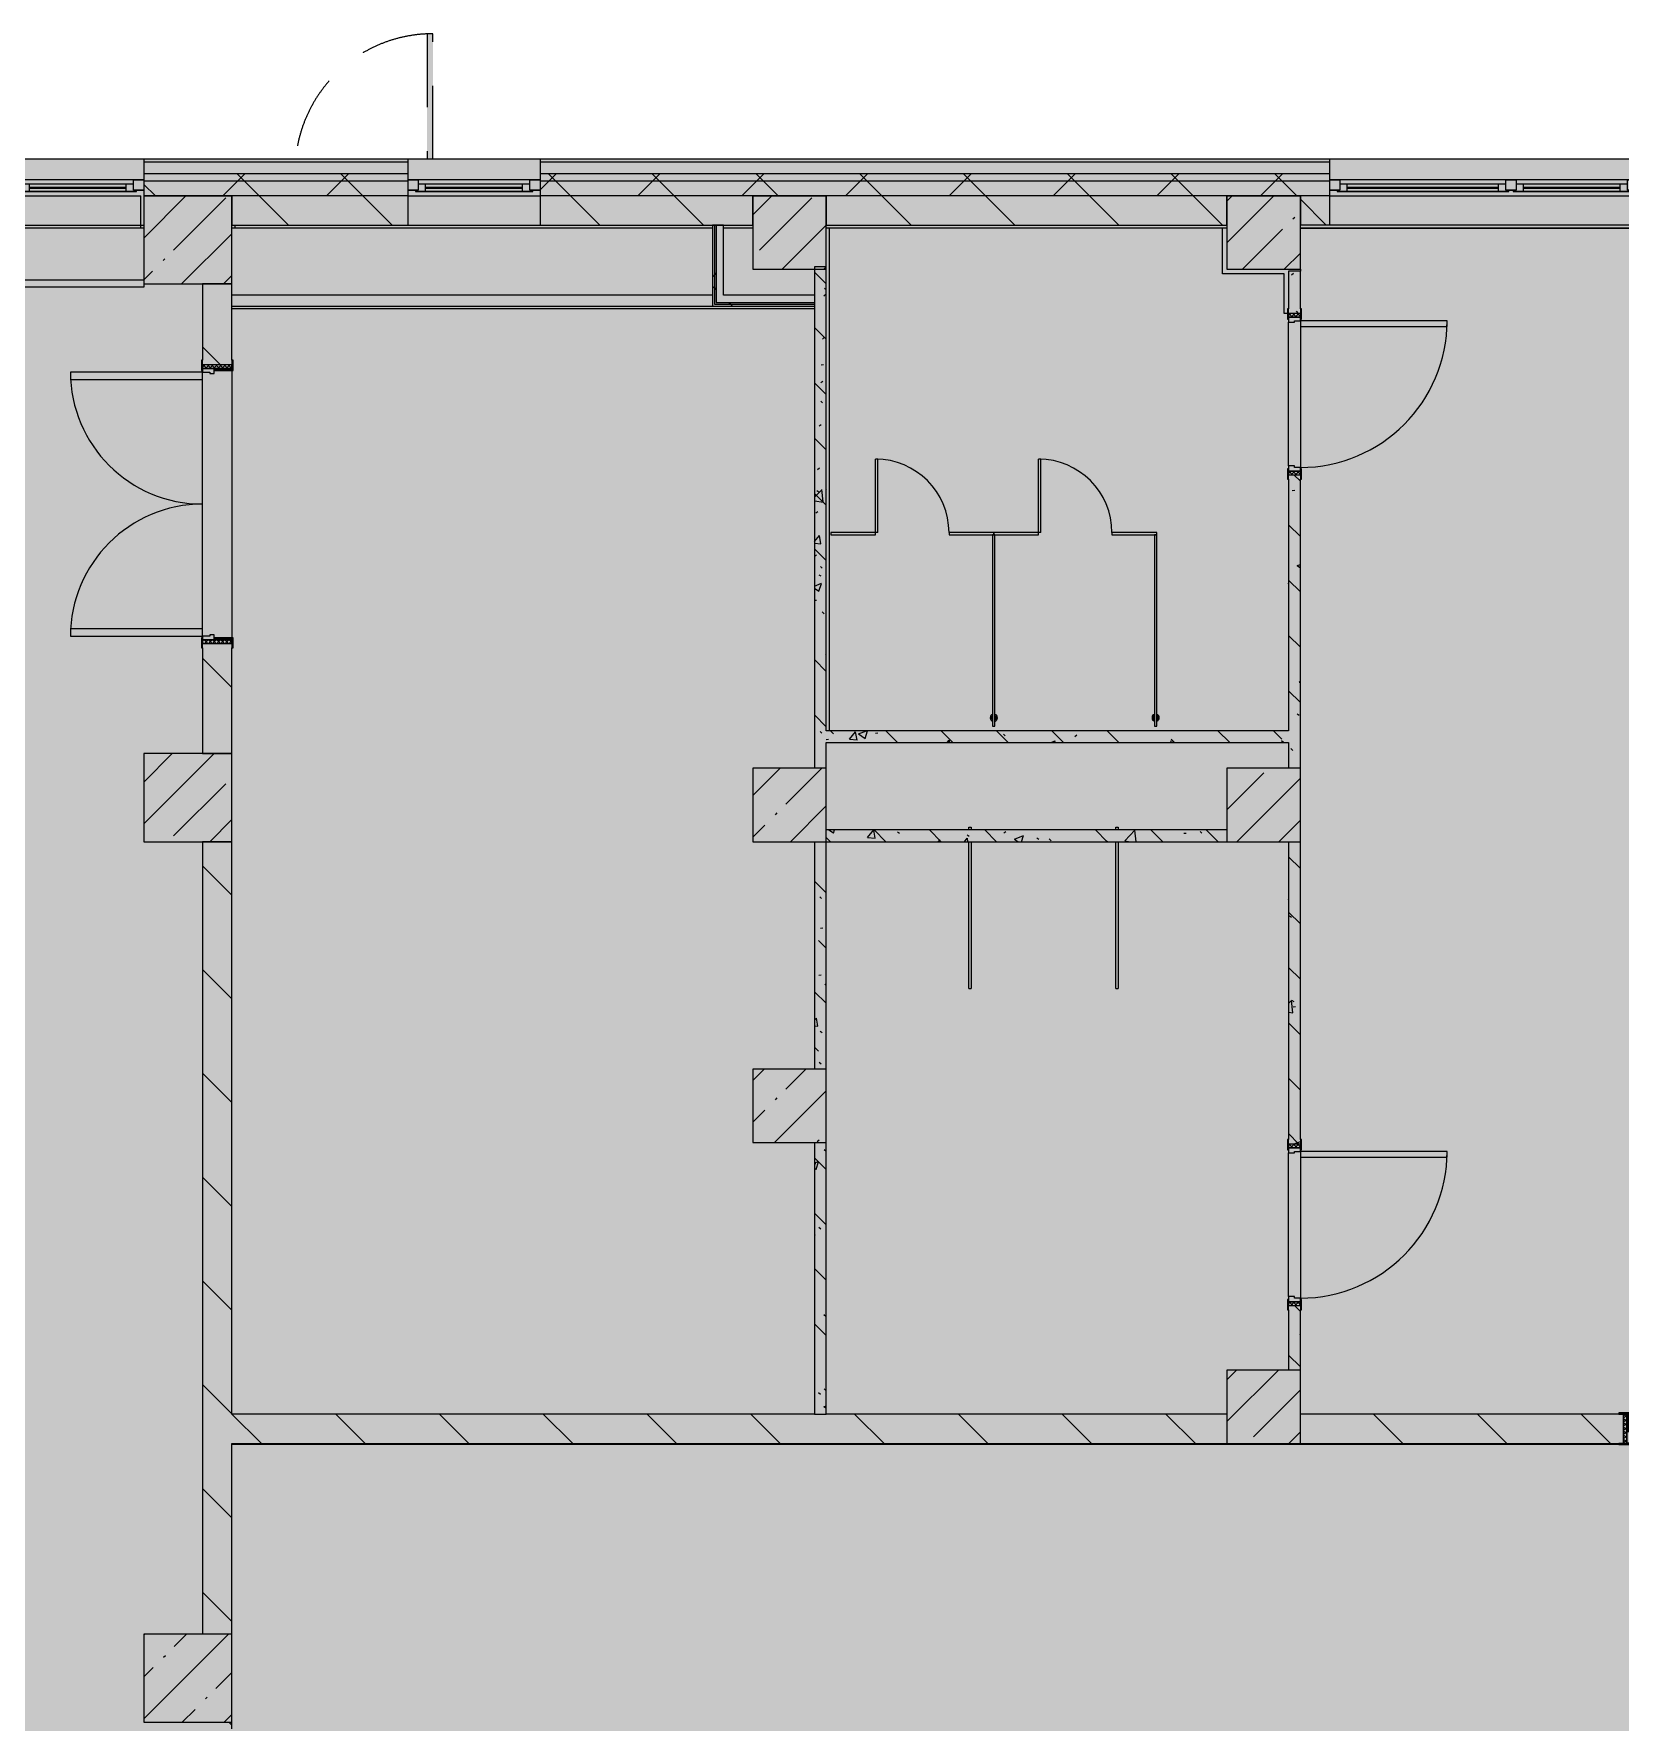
# Model space of a CAD drawing. Header units: millimetres. Extents: x 34897 to 231692, y -8553 to 29000.
# Drawn here: x 170092 to 180901, y 16700 to 28205 of the extents above; entities that cross this region are included whole.
import ezdxf

# ---------------------------------------------------------------- set-up
doc = ezdxf.new("R2010")
doc.units = ezdxf.units.MM
doc.linetypes.add('200_ШТРИХ__ш1_п0_6_', pattern=[800, 500, -300])
doc.layers.add('A-DETL-GENF-2', color=7, linetype='Continuous', lineweight=9, true_color=0xc0c0c0, transparency=0.4)
for name, color, linetype, lineweight in [('A-DETL-MBND-1', 7, '200_ШТРИХ__ш1_п0_6_', 9), ('A-WALL-3', 7, 'Continuous', 5), ('I-WALL-4', 7, 'Continuous', 5), ('S-COLS-3', 7, 'Continuous', 5)]:
    doc.layers.add(name, color=color, linetype=linetype, lineweight=lineweight)
for name, color, linetype, lineweight, true_color in [('A-DOOR-1', 7, 'Continuous', 5, 0xaaaaaa), ('A-DOOR-2', 7, 'Continuous', 5, 0xe2e2e2), ('A-DOOR-3', 7, 'Continuous', 5, 0xb7b7b7), ('A-DOOR-4', 7, 'Continuous', 5, 0x737373), ('A-DOOR-FRAM-1', 7, 'Continuous', 5, 0xe2e2e2), ('A-DOOR-FRAM-2', 7, 'Continuous', 5, 0xaaaaaa), ('A-DOOR-FRAM-3', 7, 'Continuous', 5, 0xb7b7b7), ('A-FLOR-2', 7, 'Continuous', 5, 0xb7b7b7), ('A-GENM-1', 7, 'Continuous', 5, 0x737373), ('A-GENM-2', 7, 'Continuous', 5, 0xe2ddcd), ('A-GLAZ-3', 7, 'Continuous', 5, 0x737373), ('A-WALL-4', 7, 'Continuous', 9, 0x737373), ('A-WALL-5', 7, 'Continuous', 5, 0x737373), ('I-WALL-2', 7, 'Continuous', 5, 0xe7e7e7), ('I-WALL-5', 7, 'Continuous', 5, 0x737373), ('I-WALL-6', 7, 'Continuous', 5, 0x787878), ('S-COLS-4', 7, 'Continuous', 5, 0x737373)]:
    doc.layers.add(name, color=color, linetype=linetype, lineweight=lineweight, true_color=true_color)
pattern_1 = [(45, (104681.5, 0), (-285.1231, 285.1231), []), (45, (104966.64, 0), (-285.1231, 285.1231), [504.031, -100.806, 16.764, -84.042])]
pattern_2 = [(135, (104681.5, 0), (-353.5534, -353.5534), [])]
pattern_3 = [(135, (104681.5, 0), (-377.1708, -377.1708), [533.4, -88.9, 17.78, -88.9]), (135, (104681.5, 376.94), (-377.1708, -377.1708), []), (50, (104681.5, 0), (637.6445, -55.7866), [66.675, -733.425]), (355, (104681.5, 0), (-123.3494, 668.699), [53.34, -586.74]), (100.451, (104734.65, -4.65), (514.299, 612.908), [56.665, -623.315]), (46.184, (104681.5, 177.8), (948.7764, -147.15), [100.012, -1100.137]), (96.636, (104760.6, 165.5), (830.909, 865.997), [84.998, -934.973]), (351.184, (104681.5, 177.8), (830.918, 865.988), [80.01, -880.11]), (21, (104770.4, 133.35), (530.6506, -357.9283), [66.675, -733.425]), (326, (104770.4, 133.35), (216.308, 644.6585), [53.34, -586.74]), (71.451, (104814.64, 103.5), (746.9596, 286.7243), [56.665, -623.315]), (37.5, (104681.52, 0), (10.8105, 295.9426), [16.764, -562.864, 16.764, -578.866, -588.962]), (37.5, (104681.52, 0), (10.8105, 295.9426), [-1175.258, 16.764, -572.198]), (7.5, (104681.52, 0), (233.8692, 350.6318), [16.764, -322.834, 16.764, -549.529, -224.472]), (7.5, (104681.52, 0), (233.8692, 350.6318), [-905.891, 16.764, -207.708]), (327.5, (104483.27, 0), (474.5678, -20.0513), [16.764, -205.486, 16.764, -676.656, -920.115]), (327.5, (104483.27, 0), (474.5678, -20.0513), [-915.67, 16.764, -903.351]), (317.5, (104394.37, 0), (518.4522, 88.9934), [16.764, -272.161, 16.764, -443.738, -653.415]), (317.5, (104394.37, 0), (518.4522, 88.9934), [-749.427, 16.764, -636.651])]
pattern_4 = [(45, (104681.5, 0), (-353.5534, 353.5534), []), (135, (104681.5, 0), (-353.5534, -353.5534), [])]
pattern_5 = [(45, (104681.5, 0), (-530.33, 530.33), []), (135, (104681.5, 0), (-530.33, -530.33), [])]

# ---------------------------------------------------------------- blocks, each defined once
blk = doc.blocks.new('BSC_Колонна _Прямоугольная - 600х600-V64-2_10_2_птичка')
at = {"layer": 'S-COLS-3'}
h = blk.add_hatch(dxfattribs=at)
h.set_pattern_fill('FP_100', color=256, style=0, pattern_type=2)
h.set_pattern_definition([(45, (-66460, -17000), (-285.1231, 285.1231), []), (45, (-66174.88, -17000), (-285.1231, 285.1231), [504.031, -100.806, 16.764, -84.042])])
h.paths.add_polyline_path([(-300, -300), (300, -300), (300, 300), (-300, 300), (-300, 6)])
at = {"layer": 'S-COLS-4'}
for p, q in [((300, 300), (-300, 300)), ((-300, 300), (-300, -300)), ((300, -300), (300, 300)), ((-300, -300), (300, -300))]:
    blk.add_line(p, q, dxfattribs=at)
blk = doc.blocks.new('BSC_Колонна _Прямоугольная - 500х500-V89-2_10_2_птичка')
at = {"layer": 'S-COLS-3'}
h = blk.add_hatch(dxfattribs=at)
h.set_pattern_fill('FP_128', color=256, style=0, pattern_type=2)
h.set_pattern_definition([(45, (-73790, -22950), (-285.1231, 285.1231), []), (45, (-73504.88, -22950), (-285.1231, 285.1231), [504.031, -100.806, 16.764, -84.042])])
h.paths.add_polyline_path([(-250, -250), (250, -250), (250, 250), (-250, 250), (-250, -160)])
at = {"layer": 'S-COLS-4'}
for p, q in [((250, 250), (-250, 250)), ((-250, 250), (-250, -250)), ((250, -250), (250, 250)), ((-250, -250), (250, -250))]:
    blk.add_line(p, q, dxfattribs=at)
blk = doc.blocks.new('BSC_Колонна _Прямоугольная - 500х500-V90-2_10_2_птичка')
at = {"layer": 'S-COLS-3'}
h = blk.add_hatch(dxfattribs=at)
h.set_pattern_fill('FP_129', color=256, style=0, pattern_type=2)
h.set_pattern_definition([(45, (-70560, -22950), (-285.1231, 285.1231), []), (45, (-70274.88, -22950), (-285.1231, 285.1231), [504.031, -100.806, 16.764, -84.042])])
h.paths.add_polyline_path([(-250, -250), (250, -250), (250, 250), (-250, 250), (-250, -160)])
at = {"layer": 'S-COLS-4'}
for p, q in [((250, 250), (-250, 250)), ((-250, 250), (-250, -250)), ((250, -250), (250, 250)), ((-250, -250), (250, -250))]:
    blk.add_line(p, q, dxfattribs=at)
blk = doc.blocks.new('110_Дверь_СКБ_1Ст_Внутренняя1 - Д-4 1100x2100h_су мгн-V94-2_10_2_птичка')
at = {"layer": 'A-DOOR-1'}
h = blk.add_hatch(dxfattribs=at)
h.set_pattern_fill('FP_108', color=256, style=0, pattern_type=2)
h.set_pattern_definition([(135, (1751.41, 164.685), (-14.14214, -14.14214), []), (225, (1751.41, 164.685), (14.14214, -14.14214), [])])
h.paths.add_polyline_path([(562.5, 100), (537.5, 100), (537.5, -100), (562.5, -100)])
at = {"layer": 'A-DOOR-2'}
h = blk.add_hatch(color=256, dxfattribs=at)
h.paths.add_polyline_path([(512.5, 100), (512.5, 60), (502.5, 60), (502.5, 20), (537.5, 20), (537.5, 100)])
h.paths.add_polyline_path([(-487.5, 100), (-512.5, 100), (-512.5, 20), (-477.5, 20), (-477.5, 60), (-487.5, 60)])
at = {"layer": 'A-DOOR-FRAM-1'}
for points in [[(-487.5, 1100), (-487.5, 100), (-447.5, 100), (-447.5, 1100)], [(-567.5, 108), (-567.5, 100), (-497.5, 100), (-497.5, 108)], [(-497.5, 20), (-512.5, 20), (-512.5, -100), (-497.5, -100)], [(592.5, 108), (522.5, 108), (522.5, 100), (592.5, 100)], [(537.5, 20), (522.5, 20), (522.5, -100), (537.5, -100)], [(-567.5, -100), (-567.5, -108), (-497.5, -108), (-497.5, -100)], [(592.5, -100), (522.5, -100), (522.5, -108), (592.5, -108)]]:
    blk.add_hatch(color=256, dxfattribs=at).paths.add_polyline_path(points)
at = {"layer": 'A-DOOR-FRAM-2'}
h = blk.add_hatch(dxfattribs=at)
h.set_pattern_fill('FP_109', color=256, style=0, pattern_type=2)
h.set_pattern_definition([(45, (-371.384, 164.685), (-14.1421, 14.1421), []), (135, (-371.384, 164.685), (-14.1421, -14.1421), [])])
h.paths.add_polyline_path([(-512.5, 100), (-537.5, 100), (-537.5, -100), (-512.5, -100)])
at = {"layer": 'A-DOOR-3'}
for p, q in [((-487.5, 1100), (-487.5, 100)), ((-447.5, 1100), (-487.5, 1100)), ((-447.5, 100), (-447.5, 1100)), ((-487.5, 100), (-447.5, 100))]:
    blk.add_line(p, q, dxfattribs=at)
blk.add_arc((-487.5, 100), 1000, 360, 90, dxfattribs=at)
at = {"layer": 'A-DOOR-FRAM-3'}
for p, q in [((-497.5, 108), (-567.5, 108)), ((-567.5, 108), (-567.5, 100)), ((-567.5, 100), (-497.5, 100)), ((-512.5, 100), (-537.5, 100)), ((-537.5, 100), (-537.5, -100)), ((-487.5, 100), (-512.5, 100)), ((-512.5, 100), (-512.5, 20)), ((-512.5, -100), (-512.5, 100)), ((-497.5, 100), (-512.5, 100)), ((-512.5, 100), (-512.5, 99)), ((-512.5, 99), (-497.5, 99)), ((-512.5, 20), (-477.5, 20)), ((-497.5, 20), (-512.5, 20)), ((-512.5, 20), (-512.5, -100)), ((-497.5, 100), (-497.5, 108)), ((-497.5, 99), (-497.5, 100)), ((-497.5, -100), (-497.5, 20)), ((-487.5, 60), (-487.5, 100)), ((-477.5, 60), (-487.5, 60)), ((-477.5, 20), (-477.5, 60)), ((512.5, 60), (502.5, 60)), ((502.5, 60), (502.5, 20)), ((502.5, 20), (537.5, 20)), ((512.5, 100), (512.5, 60)), ((537.5, 100), (512.5, 100)), ((592.5, 108), (522.5, 108)), ((522.5, 108), (522.5, 100)), ((537.5, 100), (522.5, 100)), ((522.5, 100), (522.5, 99)), ((522.5, 100), (592.5, 100)), ((522.5, 99), (537.5, 99)), ((537.5, 20), (522.5, 20)), ((522.5, 20), (522.5, -100)), ((537.5, 20), (537.5, 100)), ((562.5, 100), (537.5, 100)), ((537.5, 100), (537.5, -100)), ((537.5, 99), (537.5, 100)), ((537.5, -100), (537.5, 20)), ((562.5, -100), (562.5, 100)), ((592.5, 100), (592.5, 108)), ((-497.5, -100), (-567.5, -100)), ((-567.5, -100), (-567.5, -108)), ((-567.5, -108), (-497.5, -108)), ((-537.5, -100), (-512.5, -100)), ((-512.5, -100), (-497.5, -100)), ((-497.5, -108), (-497.5, -100)), ((522.5, -100), (537.5, -100)), ((592.5, -100), (522.5, -100)), ((522.5, -100), (522.5, -108)), ((522.5, -108), (592.5, -108)), ((537.5, -100), (562.5, -100)), ((592.5, -108), (592.5, -100))]:
    blk.add_line(p, q, dxfattribs=at)
blk = doc.blocks.new('110_Дверь_СКБ_1Ст_Внутренняя1 - Д-4 1100x2100h_су мгн-32391219-2_10_2_птичка')
at = {"layer": 'A-DOOR-1'}
h = blk.add_hatch(dxfattribs=at)
h.set_pattern_fill('FP_133', color=256, style=0, pattern_type=2)
h.set_pattern_definition([(135, (1751.41, 104.685), (-14.14214, -14.14214), []), (225, (1751.41, 104.685), (14.14214, -14.14214), [])])
h.paths.add_polyline_path([(562.5, 40), (537.5, 40), (537.5, -40), (562.5, -40)])
at = {"layer": 'A-DOOR-2'}
h = blk.add_hatch(color=256, dxfattribs=at)
h.paths.add_polyline_path([(537.5, 40), (512.5, 40), (512.5, 0), (502.5, 0), (502.5, -40), (537.5, -40)])
h.paths.add_polyline_path([(-477.5, 0), (-487.5, 0), (-487.5, 40), (-512.5, 40), (-512.5, -40), (-477.5, -40)])
at = {"layer": 'A-DOOR-FRAM-1'}
for points in [[(-447.5, 40), (-447.5, 1040), (-487.5, 1040), (-487.5, 40)], [(-497.5, 40), (-497.5, 48), (-567.5, 48), (-567.5, 40)], [(592.5, 48), (522.5, 48), (522.5, 40), (592.5, 40)], [(-497.5, -40), (-567.5, -40), (-567.5, -48), (-497.5, -48)], [(592.5, -48), (592.5, -40), (522.5, -40), (522.5, -48)]]:
    blk.add_hatch(color=256, dxfattribs=at).paths.add_polyline_path(points)
at = {"layer": 'A-DOOR-FRAM-2'}
h = blk.add_hatch(dxfattribs=at)
h.set_pattern_fill('FP_134', color=256, style=0, pattern_type=2)
h.set_pattern_definition([(45, (-371.384, 104.685), (-14.1421, 14.1421), []), (135, (-371.384, 104.685), (-14.1421, -14.1421), [])])
h.paths.add_polyline_path([(-512.5, 40), (-537.5, 40), (-537.5, -40), (-512.5, -40)])
at = {"layer": 'A-DOOR-3'}
for p, q in [((-487.5, 1040), (-487.5, 40)), ((-447.5, 1040), (-487.5, 1040)), ((-447.5, 40), (-447.5, 1040)), ((-487.5, 40), (-447.5, 40))]:
    blk.add_line(p, q, dxfattribs=at)
blk.add_arc((-487.5, 40), 1000, 360, 90, dxfattribs=at)
at = {"layer": 'A-DOOR-FRAM-3'}
for p, q in [((-497.5, 48), (-567.5, 48)), ((-567.5, 48), (-567.5, 40)), ((-567.5, 40), (-497.5, 40)), ((-512.5, 40), (-537.5, 40)), ((-537.5, 40), (-537.5, -40)), ((-487.5, 40), (-512.5, 40)), ((-512.5, 40), (-512.5, -40)), ((-512.5, -40), (-512.5, 40)), ((-497.5, 40), (-512.5, 40)), ((-512.5, 40), (-512.5, 39)), ((-512.5, 39), (-497.5, 39)), ((-497.5, 40), (-497.5, 48)), ((-497.5, 39), (-497.5, 40)), ((-487.5, 0), (-487.5, 40)), ((-477.5, 0), (-487.5, 0)), ((-477.5, -40), (-477.5, 0)), ((512.5, 0), (502.5, 0)), ((502.5, 0), (502.5, -40)), ((512.5, 40), (512.5, 0)), ((537.5, 40), (512.5, 40)), ((592.5, 48), (522.5, 48)), ((522.5, 48), (522.5, 40)), ((537.5, 40), (522.5, 40)), ((522.5, 40), (522.5, 39)), ((522.5, 40), (592.5, 40)), ((522.5, 39), (537.5, 39)), ((537.5, -40), (537.5, 40)), ((562.5, 40), (537.5, 40)), ((537.5, 40), (537.5, -40)), ((537.5, 39), (537.5, 40)), ((562.5, -40), (562.5, 40)), ((592.5, 40), (592.5, 48)), ((-497.5, -40), (-567.5, -40)), ((-567.5, -40), (-567.5, -48)), ((-567.5, -48), (-497.5, -48)), ((-537.5, -40), (-512.5, -40)), ((-497.5, -39), (-512.5, -39)), ((-512.5, -39), (-512.5, -40)), ((-512.5, -40), (-477.5, -40)), ((-512.5, -40), (-497.5, -40)), ((-497.5, -40), (-497.5, -39)), ((-497.5, -48), (-497.5, -40)), ((502.5, -40), (537.5, -40)), ((537.5, -39), (522.5, -39)), ((522.5, -39), (522.5, -40)), ((522.5, -40), (537.5, -40)), ((592.5, -40), (522.5, -40)), ((522.5, -40), (522.5, -48)), ((522.5, -48), (592.5, -48)), ((537.5, -40), (537.5, -39)), ((537.5, -40), (562.5, -40)), ((592.5, -48), (592.5, -40))]:
    blk.add_line(p, q, dxfattribs=at)
blk = doc.blocks.new('131_Сантехническая перегородка - СП-2-V98-2_10_2_птичка')
at = {"layer": 'A-GENM-1'}
for p, q in [((0, 8), (1000, 8)), ((0, 8), (0, -8)), ((1080, 8), (1100, 8)), ((1100, 8), (1100, -8)), ((1000, -8), (0, -8)), ((1100, -8), (1080, -8))]:
    blk.add_line(p, q, dxfattribs=at)
blk = doc.blocks.new('110_Дверь_СКБ_2Ст - Д-10 1800x2100h_Актовый зал EI30-32403870-2_10_2_птичка')
at = {"layer": 'A-DOOR-1'}
h = blk.add_hatch(dxfattribs=at)
h.set_pattern_fill('FP_154', color=256, style=0, pattern_type=2)
h.set_pattern_definition([(135, (1351.41, 164.685), (-14.1421, -14.1421), []), (225, (1351.41, 164.685), (14.1421, -14.1421), [])])
h.paths.add_polyline_path([(937.5, -100), (962.5, -100), (962.5, 100), (937.5, 100)])
at = {"layer": 'A-DOOR-2'}
for points in [[(-887.5, 100), (-837.5, 100), (-837.5, 1000), (-887.5, 1000)], [(862.5, 100), (912.5, 100), (912.5, 1000), (862.5, 1000)]]:
    blk.add_hatch(color=256, dxfattribs=at).paths.add_polyline_path(points)
h = blk.add_hatch(color=256, dxfattribs=at)
h.paths.add_polyline_path([(-912.5, 100), (-912.5, 20), (-877.5, 20), (-877.5, 50), (-887.5, 50), (-887.5, 100)])
h.paths.add_polyline_path([(902.5, 20), (937.5, 20), (937.5, 100), (912.5, 100), (912.5, 50), (902.5, 50)])
at = {"layer": 'A-DOOR-FRAM-1'}
for points in [[(-967.5, 100), (-897.5, 100), (-897.5, 108), (-967.5, 108)], [(-912.5, -100), (-897.5, -100), (-897.5, 20), (-912.5, 20)], [(922.5, 100), (992.5, 100), (992.5, 108), (922.5, 108)], [(922.5, -100), (937.5, -100), (937.5, 20), (922.5, 20)], [(-967.5, -108), (-897.5, -108), (-897.5, -100), (-967.5, -100)], [(922.5, -108), (992.5, -108), (992.5, -100), (922.5, -100)]]:
    blk.add_hatch(color=256, dxfattribs=at).paths.add_polyline_path(points)
at = {"layer": 'A-DOOR-FRAM-2'}
h = blk.add_hatch(dxfattribs=at)
h.set_pattern_fill('FP_155', color=256, style=0, pattern_type=2)
h.set_pattern_definition([(45, (-771.384, 164.685), (-14.1421, 14.1421), []), (135, (-771.384, 164.685), (-14.1421, -14.1421), [])])
h.paths.add_polyline_path([(-937.5, 100), (-937.5, -100), (-912.5, -100), (-912.5, 100)])
at = {"layer": 'A-DOOR-3'}
for p, q in [((-887.5, 1000), (-887.5, 100)), ((-837.5, 1000), (-887.5, 1000)), ((-837.5, 100), (-837.5, 1000)), ((912.5, 1000), (862.5, 1000)), ((862.5, 1000), (862.5, 100)), ((912.5, 100), (912.5, 1000)), ((-887.5, 100), (-837.5, 100)), ((862.5, 100), (912.5, 100))]:
    blk.add_line(p, q, dxfattribs=at)
for centre, start, end in [((-887.5, 100), 0, 90), ((912.5, 100), 90, 180)]:
    blk.add_arc(centre, 900, start, end, dxfattribs=at)
at = {"layer": 'A-DOOR-FRAM-3'}
for p, q in [((-897.5, 108), (-967.5, 108)), ((-967.5, 108), (-967.5, 100)), ((-967.5, 100), (-897.5, 100)), ((-912.5, 100), (-937.5, 100)), ((-937.5, 100), (-937.5, -100)), ((-887.5, 100), (-912.5, 100)), ((-912.5, 100), (-912.5, 20)), ((-912.5, -100), (-912.5, 100)), ((-912.5, 20), (-877.5, 20)), ((-897.5, 20), (-912.5, 20)), ((-912.5, 20), (-912.5, -100)), ((-897.5, 100), (-897.5, 108)), ((-897.5, -100), (-897.5, 20)), ((-887.5, 50), (-887.5, 100)), ((-877.5, 50), (-887.5, 50)), ((-877.5, 20), (-877.5, 50)), ((912.5, 50), (902.5, 50)), ((902.5, 50), (902.5, 20)), ((902.5, 20), (937.5, 20)), ((912.5, 100), (912.5, 50)), ((937.5, 100), (912.5, 100)), ((992.5, 108), (922.5, 108)), ((922.5, 108), (922.5, 100)), ((922.5, 100), (992.5, 100)), ((937.5, 20), (922.5, 20)), ((922.5, 20), (922.5, -100)), ((937.5, 20), (937.5, 100)), ((962.5, 100), (937.5, 100)), ((937.5, 100), (937.5, -100)), ((937.5, -100), (937.5, 20)), ((962.5, -100), (962.5, 100)), ((992.5, 100), (992.5, 108)), ((-897.5, -100), (-967.5, -100)), ((-967.5, -100), (-967.5, -108)), ((-967.5, -108), (-897.5, -108)), ((-937.5, -100), (-912.5, -100)), ((-912.5, -100), (-897.5, -100)), ((-897.5, -108), (-897.5, -100)), ((922.5, -100), (937.5, -100)), ((992.5, -100), (922.5, -100)), ((922.5, -100), (922.5, -108)), ((922.5, -108), (992.5, -108)), ((937.5, -100), (962.5, -100)), ((992.5, -108), (992.5, -100))]:
    blk.add_line(p, q, dxfattribs=at)
blk = doc.blocks.new('BSC_Колонна _Прямоугольная - 500х500-V136-2_10_2_птичка')
at = {"layer": 'S-COLS-3'}
h = blk.add_hatch(dxfattribs=at)
h.set_pattern_fill('FP_165', color=256, style=0, pattern_type=2)
h.set_pattern_definition([(45, (-70560, -20900), (-285.1231, 285.1231), []), (45, (-70274.88, -20900), (-285.1231, 285.1231), [504.031, -100.806, 16.764, -84.042])])
h.paths.add_polyline_path([(-250, -250), (250, -250), (250, 250), (-250, 250)])
at = {"layer": 'S-COLS-4'}
for p, q in [((250, 250), (-250, 250)), ((-250, 250), (-250, -250)), ((250, -250), (250, 250)), ((-250, -250), (250, -250))]:
    blk.add_line(p, q, dxfattribs=at)
blk = doc.blocks.new('120_Окно_СКБ_1Ст - 120_Окно_СКБ_1Ст 900х2500_h_-19906774-2_10_2_птичка')
at = {"layer": 'A-GLAZ-3'}
for p, q in [((-450, -75), (-450, -5)), ((-450, -5), (-380, -5)), ((450, -5), (-450, -5)), ((-380, -75), (-450, -75)), ((-450, -75), (-400, -75)), ((-380, -75), (-400, -75)), ((-400, -75), (-400, -85)), ((-400, -85), (400, -85)), ((400, -85), (-400, -85)), ((-380, -5), (-380, -75)), ((380, -35), (-380, -35)), ((-380, -35), (-380, -75)), ((-330, -85), (-330, -35)), ((-330, -55), (330, -55)), ((330, -65), (-330, -65)), ((330, -85), (330, -35)), ((380, -75), (380, -5)), ((380, -5), (450, -5)), ((380, -75), (380, -35)), ((450, -75), (380, -75)), ((400, -75), (380, -75)), ((400, -75), (450, -75)), ((400, -85), (400, -75)), ((450, -5), (450, -75))]:
    blk.add_line(p, q, dxfattribs=at)
blk = doc.blocks.new('120_Окно_СКБ_2Ст - 120_Окно_СКБ_2Ст 2100х2400 _мал створка справа_-19092174-2_10_2_птичка')
at = {"layer": 'A-GLAZ-3'}
for p, q in [((-1050, -75), (-1050, -5)), ((-1050, -5), (-980, -5)), ((1050, -5), (-1050, -5)), ((-980, -75), (-1050, -75)), ((-1050, -75), (-1000, -75)), ((-980, -75), (-1000, -75)), ((-1000, -75), (-1000, -85)), ((-1000, -85), (170, -85)), ((170, -85), (-1000, -85)), ((-980, -5), (-980, -75)), ((150, -35), (-980, -35)), ((-980, -35), (-980, -75)), ((-930, -85), (-930, -35)), ((-930, -55), (100, -55)), ((100, -65), (-930, -65)), ((100, -85), (100, -35)), ((150, -75), (150, -5)), ((150, -5), (220, -5)), ((150, -75), (150, -35)), ((220, -75), (150, -75)), ((170, -75), (150, -75)), ((170, -75), (200, -75)), ((170, -85), (170, -75)), ((220, -75), (200, -75)), ((200, -75), (200, -85)), ((200, -85), (1000, -85)), ((1000, -85), (200, -85)), ((220, -5), (220, -75)), ((980, -35), (220, -35)), ((220, -35), (220, -75)), ((270, -85), (270, -35)), ((270, -55), (930, -55)), ((930, -65), (270, -65)), ((930, -85), (930, -35)), ((980, -75), (980, -5)), ((980, -5), (1050, -5)), ((980, -75), (980, -35)), ((1050, -75), (980, -75)), ((1000, -75), (980, -75)), ((1000, -75), (1050, -75)), ((1000, -85), (1000, -75)), ((1050, -5), (1050, -75))]:
    blk.add_line(p, q, dxfattribs=at)
blk = doc.blocks.new('BSC_Колонна _Прямоугольная - 500х500-V141-2_10_2_птичка')
at = {"layer": 'S-COLS-3'}
h = blk.add_hatch(dxfattribs=at)
h.set_pattern_fill('FP_172', color=256, style=0, pattern_type=2)
h.set_pattern_definition([(45, (-73790, -18850), (-285.1231, 285.1231), []), (45, (-73504.88, -18850), (-285.1231, 285.1231), [504.031, -100.806, 16.764, -84.042])])
h.paths.add_polyline_path([(-250, -250), (250, -250), (250, 250), (-250, 250)])
at = {"layer": 'S-COLS-4'}
for p, q in [((250, 250), (-250, 250)), ((-250, 250), (-250, -250)), ((250, -250), (250, 250)), ((-250, -250), (250, -250))]:
    blk.add_line(p, q, dxfattribs=at)
blk = doc.blocks.new('110_Дверь_СКБ_1Ст_Наружная - ДН-2д_л__ Дверь из подвала ЛК _900 мм в свету_ 3300-22851703-2_10_2_птичка')
at = {"layer": 'A-DETL-MBND-1'}
blk.add_hatch(color=256, dxfattribs=at).paths.add_polyline_path([(489.5, 135), (489.5, 990), (449.5, 990), (449.5, 135)])
for p, q in [((489.5, 990), (449.5, 990)), ((449.5, 990), (449.5, 135)), ((489.5, 135), (489.5, 990))]:
    blk.add_line(p, q, dxfattribs=at)
blk.add_arc((489.5, 50), 940, 90, 174.73278, dxfattribs=at)
blk = doc.blocks.new('131_Сантехническая перегородка_Дверь - СД-1-V184-2_10_2_птичка')
at = {"layer": 'A-GENM-2'}
for points in [[(0, -8), (305, -8), (305, 8), (0, 8)], [(805, -8), (1110, -8), (1110, 8), (805, 8)]]:
    blk.add_hatch(color=256, dxfattribs=at).paths.add_polyline_path(points)
at = {"layer": 'A-DOOR-4'}
for p, q in [((321, 508), (305, 508)), ((305, 8), (305, 508)), ((321, 8), (321, 508)), ((321, 8), (305, 8))]:
    blk.add_line(p, q, dxfattribs=at)
blk.add_arc((305, 8), 500, 360, 90, dxfattribs=at)
at = {"layer": 'A-GENM-1'}
for p, q in [((305, 8), (0, 8)), ((0, 8), (0, -8)), ((305, -8), (305, 8)), ((1110, 8), (805, 8)), ((805, 8), (805, -8)), ((1110, -8), (1110, 8)), ((0, -8), (305, -8)), ((805, -8), (1110, -8))]:
    blk.add_line(p, q, dxfattribs=at)
blk = doc.blocks.new('131_Сантехническая перегородка - СП-4-V190-2_10_2_птичка')
at = {"layer": 'A-GENM-2'}
blk.add_hatch(color=256, dxfattribs=at).paths.add_polyline_path([(1330, 8), (26, 8), (26, -8), (1330, -8)])
at = {"layer": 'A-GENM-1'}
for p, q in [((1330, 8), (26, 8)), ((26, 8), (26, -8)), ((1330, -8), (1330, 8)), ((26, -8), (1330, -8))]:
    blk.add_line(p, q, dxfattribs=at)
at = {"layer": 'A-GENM-1', "flags": 128}
for points in [[(97, 8), (97, 9), (96, 9), (96, 9), (96, 10), (95, 10), (95, 11), (94, 11), (94, 12), (93, 12), (93, 12), (92, 13), (92, 13), (91, 13), (91, 14), (90, 14), (90, 14), (89, 14), (89, 14), (88, 15), (87, 15), (87, 15), (86, 15), (86, 15), (85, 15), (84, 15), (84, 15), (83, 15), (83, 15), (82, 15), (81, 15), (81, 15), (80, 15), (80, 14), (79, 14), (78, 14), (78, 14), (77, 13), (77, 13), (76, 13), (76, 13), (75, 12), (75, 12), (74, 11), (74, 11), (74, 11), (73, 10), (73, 10), (72, 9), (72, 9), (72, 8), (71, 8)], [(71, -8), (72, -9), (72, -9), (72, -9), (73, -10), (73, -10), (74, -11), (74, -11), (75, -12), (75, -12), (76, -12), (76, -13), (77, -13), (77, -13), (78, -14), (78, -14), (79, -14), (79, -14), (80, -14), (80, -15), (81, -15), (82, -15), (82, -15), (83, -15), (83, -15), (84, -15), (85, -15), (85, -15), (86, -15), (86, -15), (87, -15), (88, -15), (88, -15), (89, -14), (89, -14), (90, -14), (90, -14), (91, -13), (92, -13), (92, -13), (93, -13), (93, -12), (94, -12), (94, -11), (94, -11), (95, -11), (95, -10), (96, -10), (96, -9), (96, -9), (97, -8), (97, -8)]]:
    blk.add_lwpolyline(points, dxfattribs=at)
at = {"layer": 'A-GENM-1'}
for radius, start, end in [(24.6, 19.9113, 160.0887), (17.6, 45, 135), (17.6, 45, 135), (15.1, 45, 135), (24.6, 199.9113, 340.0887), (17.6, 225, 315), (17.6, 225, 315), (15.1, 225, 315)]:
    blk.add_arc((84, 0), radius, start, end, dxfattribs=at)
blk = doc.blocks.new('Зашивка приборов отопления29 - Зашивка приборов отопления-33323054-2_10_2_птичка')
at = {"layer": 'A-WALL-5'}
for p, q in [((66780, 26880), (66760, 26880)), ((70036, 26425), (66760, 26425)), ((66760, 26350), (70036, 26350))]:
    blk.add_line(p, q, dxfattribs=at)

msp = doc.modelspace()

# ---------------------------------------------------------------- hatches: boundary and pattern name
at = {"layer": 'A-DETL-GENF-2'}
msp.add_hatch(color=256, dxfattribs=at).paths.add_polyline_path([(180522.5, -280), (180541.5, -280), (180541.5, 3300), (189541.5, 3300), (189541.5, 27350), (146591.5, 27350), (146591.5, 23778), (143441.5, 23778), (143441.5, -280), (179594.9, -280)])
at = {"layer": 'A-WALL-3'}
h = msp.add_hatch(dxfattribs=at)
h.set_pattern_fill('FP_93', color=256, style=0, pattern_type=2)
h.set_pattern_definition(pattern_4)
h.paths.add_polyline_path([(189485.4, 27200), (189541.5, 27200), (189541.5, 27250), (185031.5, 27250), (185031.5, 27200), (188870.1, 27200)])
h.paths.add_polyline_path([(181450, 27200), (182531.5, 27200), (182531.5, 27250), (181021.5, 27250), (181021.5, 27200)])
h.paths.add_polyline_path([(172174.8, 27200), (172641.5, 27200), (172638.5, 27250), (170841.5, 27250), (170841.5, 27200), (171247.3, 27200)])
h.paths.add_polyline_path([(173541.5, 27200), (178921.5, 27200), (178921.5, 27250), (173541.5, 27250)])
h.paths.add_polyline_path([(169941.5, 27200), (169941.5, 27250), (168861.5, 27250), (168861.5, 27200), (169636.7, 27200)])
h.paths.add_polyline_path([(154341.8, 27200), (155441.7, 27200), (155441.7, 27250), (154341.8, 27250)])
h.paths.add_polyline_path([(164541.5, 27200), (165721.5, 27200), (165721.5, 27250), (164541.5, 27250)])
h.paths.add_polyline_path([(161841.5, 27200), (161841.5, 27250), (160591.4, 27250), (160591.4, 27200), (161508.3, 27200)])
h.paths.add_polyline_path([(159189.5, 27200), (159691.4, 27200), (159691.4, 27250), (158541.7, 27250), (158541.7, 27200)])
h.paths.add_polyline_path([(146741.5, 27200), (149088.5, 27200), (149088.5, 27250), (146691.5, 27250), (146691.5, 27200)])
h.paths.add_polyline_path([(153441.8, 27200), (153441.8, 27250), (152188.5, 27250), (152188.5, 27200), (152696.9, 27200)])
h = msp.add_hatch(dxfattribs=at)
h.set_pattern_fill('FP_93', color=256, style=0, pattern_type=2)
h.set_pattern_definition(pattern_4)
h.paths.add_polyline_path([(188881.5, 27100), (189541.5, 27100), (189541.5, 27200), (185031.5, 27200), (185031.5, 27100), (188870.1, 27100)])
h.paths.add_polyline_path([(172174.8, 27100), (172641.5, 27100), (172638.5, 27200), (170841.5, 27200), (170841.5, 27100), (171441.5, 27100)])
h.paths.add_polyline_path([(169941.5, 27100), (169941.5, 27200), (168861.5, 27200), (168861.5, 27100), (169636.7, 27100)])
h.paths.add_polyline_path([(173541.5, 27100), (178921.5, 27100), (178921.5, 27200), (173541.5, 27200)])
h.paths.add_polyline_path([(182531.5, 27100), (182531.5, 27200), (181021.5, 27200), (181021.5, 27100), (182377.5, 27100)])
h.paths.add_polyline_path([(161841.5, 27100), (161841.5, 27200), (160591.4, 27200), (160591.4, 27100), (161508.3, 27100)])
h.paths.add_polyline_path([(165721.5, 27100), (165721.5, 27200), (164541.5, 27200), (164541.5, 27100), (165682.1, 27100)])
h.paths.add_polyline_path([(158541.7, 27100), (159691.4, 27100), (159691.4, 27200), (158541.7, 27200)])
h.paths.add_polyline_path([(149088.5, 27100), (149088.5, 27200), (146741.5, 27200), (146741.5, 27100), (148059.3, 27100)])
h.paths.add_polyline_path([(152188.5, 27100), (153441.8, 27100), (153441.8, 27200), (152188.5, 27200)])
h.paths.add_polyline_path([(154341.8, 27100), (155441.7, 27100), (155441.7, 27200), (154341.8, 27200)])
at = {"layer": 'I-WALL-2'}
for points in [[(174792.1, 26425), (174792.1, 26900), (174742.1, 26900), (174742.1, 26425)], [(175411.5, 26375), (175411.5, 26425), (174742.1, 26425), (174742.1, 26375), (174957.3, 26375)]]:
    msp.add_hatch(color=256, dxfattribs=at).paths.add_polyline_path(points)
at = {"layer": 'I-WALL-4'}
h = msp.add_hatch(dxfattribs=at)
h.set_pattern_fill('FP_104', color=256, style=0, pattern_type=2)
h.set_pattern_definition(pattern_2)
h.paths.add_polyline_path([(185031.5, 26900), (185331.5, 26900), (185331.5, 27100), (185031.5, 27100), (185031.5, 26974.9)])
h.paths.add_polyline_path([(188881.5, 26900), (188881.5, 27100), (185831.5, 27100), (185831.5, 26900), (188870.1, 26900)])
h.paths.add_polyline_path([(178221.5, 26900), (178221.5, 27100), (175491.5, 27100), (175491.5, 26900), (177739.9, 26900)])
h.paths.add_polyline_path([(172641.5, 26900), (172638.5, 27100), (171441.5, 27100), (171441.5, 26900), (172638.5, 26900)])
h.paths.add_polyline_path([(178921.5, 26900), (178921.5, 27100), (178721.5, 27100), (178721.5, 26900)])
h.paths.add_polyline_path([(173541.5, 26900), (174991.5, 26900), (174991.5, 27100), (173541.5, 27100)])
h.paths.add_polyline_path([(181431.5, 26900), (181431.5, 27100), (181021.5, 27100), (181021.5, 26900)])
h.paths.add_polyline_path([(182531.5, 26900), (182531.5, 27100), (181931.5, 27100), (181931.5, 26900), (182377.5, 26900)])
h.paths.add_polyline_path([(161044.5, 26900), (161841.5, 26900), (161841.5, 27100), (160591.4, 27100), (160591.4, 26900)])
h.paths.add_polyline_path([(158541.7, 26900), (159691.4, 26900), (159691.4, 27100), (158541.7, 27100)])
h.paths.add_polyline_path([(164541.5, 26900), (165741.5, 26900), (165741.5, 27100), (164541.5, 27100)])
h.paths.add_polyline_path([(169146.3, 26900), (169941.5, 26900), (169941.5, 27100), (168841.5, 27100), (168841.5, 26900)])
h.paths.add_polyline_path([(155046.3, 26900), (155441.7, 26900), (155441.7, 27100), (155046.3, 27100)])
h = msp.add_hatch(dxfattribs=at)
h.set_pattern_fill('FP_205', color=256, style=0, pattern_type=2)
h.set_pattern_definition(pattern_5)
h.paths.add_polyline_path([(174729.6, 26362.5), (174729.6, 26900), (174717.1, 26900), (174717.1, 26362.5)])
h = msp.add_hatch(dxfattribs=at)
h.set_pattern_fill('FP_205', color=256, style=0, pattern_type=2)
h.set_pattern_definition(pattern_5)
h.paths.add_polyline_path([(174742.1, 26375), (174742.1, 26900), (174729.6, 26900), (174729.6, 26375)])
h = msp.add_hatch(dxfattribs=at)
h.set_pattern_fill('FP_104', color=256, style=0, pattern_type=2)
h.set_pattern_definition(pattern_2)
h.paths.add_polyline_path([(171241.5, 12300), (171441.5, 12300), (171441.5, 15175), (171241.5, 15175), (171241.5, 13534.8)])
h.paths.add_polyline_path([(171441.5, 16625), (171441.5, 16700), (171241.5, 16700), (171247.3, 16625)])
h.paths.add_polyline_path([(171303.6, 17300), (171441.5, 17300), (171441.5, 22700), (171241.5, 22700), (171241.5, 17300)])
h.paths.add_polyline_path([(171241.5, 23300), (171441.5, 23300), (171441.5, 24050), (171241.5, 24050), (171241.5, 23946.9)])
h.paths.add_polyline_path([(171241.5, 25950), (171441.5, 25950), (171441.5, 26500), (171241.5, 26500), (171241.5, 25980)])
h = msp.add_hatch(dxfattribs=at)
h.set_pattern_fill('FP_205', color=256, style=0, pattern_type=2)
h.set_pattern_definition(pattern_5)
h.paths.add_polyline_path([(175411.5, 26350), (175411.5, 26362.5), (174717.1, 26362.5), (174717.1, 26350), (174957.3, 26350)])
h = msp.add_hatch(dxfattribs=at)
h.set_pattern_fill('FP_205', color=256, style=0, pattern_type=2)
h.set_pattern_definition(pattern_5)
h.paths.add_polyline_path([(175411.5, 26362.5), (175411.5, 26375), (174729.6, 26375), (174729.6, 26362.5), (174957.3, 26362.5)])
h = msp.add_hatch(dxfattribs=at)
h.set_pattern_fill('FP_104', color=256, style=0, pattern_type=2)
h.set_pattern_definition(pattern_2)
h.paths.add_polyline_path([(182051.5, 18600), (183261.5, 18600), (183261.5, 18800), (182021.5, 18800), (182021.5, 18600)])
h.paths.add_polyline_path([(184861.5, 18600), (188881.5, 18600), (188881.5, 18800), (184861.5, 18800)])
h.paths.add_polyline_path([(178221.5, 18600), (178221.5, 18800), (171441.5, 18800), (171441.5, 18600), (175884.9, 18600)])
h.paths.add_polyline_path([(180921.5, 18600), (180921.5, 18800), (178721.5, 18800), (178721.5, 18600), (180891.5, 18600)])
at = {"layer": 'I-WALL-6'}
h = msp.add_hatch(dxfattribs=at)
h.set_pattern_fill('FP_114', color=256, style=0, pattern_type=2)
h.set_pattern_definition(pattern_3)
h.paths.add_polyline_path([(175491.5, 21150), (175487.6, 22700), (175411.5, 22700), (175411.5, 21150)])
h.paths.add_polyline_path([(175485.2, 23200), (175491.5, 23200), (175491.5, 26617.5), (175411.5, 26617.5), (175411.5, 23200), (175482.7, 23200)])
h = msp.add_hatch(dxfattribs=at)
h.set_pattern_fill('FP_114', color=256, style=0, pattern_type=2)
h.set_pattern_definition(pattern_3)
h.paths.add_polyline_path([(178689.1, 19100), (178721.5, 19100), (178721.5, 19540), (178641.5, 19540), (178641.5, 19100)])
h.paths.add_polyline_path([(178641.5, 20640), (178721.5, 20640), (178721.5, 22700), (178641.5, 22700), (178641.5, 20670)])
h.paths.add_polyline_path([(178655.4, 23200), (178721.5, 23200), (178721.5, 25200), (178641.5, 25200), (178641.5, 23200)])
h.paths.add_polyline_path([(178667.4, 26300), (178721.5, 26300), (178721.5, 26587.5), (178641.5, 26587.5), (178641.5, 26300)])
h = msp.add_hatch(dxfattribs=at)
h.set_pattern_fill('FP_114', color=256, style=0, pattern_type=2)
h.set_pattern_definition(pattern_3)
h.paths.add_polyline_path([(175491.5, 23375), (178641.5, 23375), (178641.5, 23455), (175491.5, 23455)])
h = msp.add_hatch(dxfattribs=at)
h.set_pattern_fill('FP_114', color=256, style=0, pattern_type=2)
h.set_pattern_definition(pattern_3)
h.paths.add_polyline_path([(177739.9, 22700), (178221.5, 22700), (178221.5, 22780), (175491.5, 22780), (175491.5, 22700), (175884.9, 22700)])
h = msp.add_hatch(dxfattribs=at)
h.set_pattern_fill('FP_114', color=256, style=0, pattern_type=2)
h.set_pattern_definition(pattern_3)
h.paths.add_polyline_path([(175411.5, 18800), (175491.5, 18800), (175491.5, 20650), (175411.5, 20650), (175411.5, 20476.2)])
at = {"layer": 'S-COLS-3'}
h = msp.add_hatch(dxfattribs=at)
h.set_pattern_fill('FP_101', color=256, style=0, pattern_type=2)
h.set_pattern_definition(pattern_1)
h.paths.add_polyline_path([(171441.5, 26500), (171441.5, 27100), (170841.5, 27100), (170841.5, 26500), (171247.3, 26500)])
h = msp.add_hatch(dxfattribs=at)
h.set_pattern_fill('FP_101', color=256, style=0, pattern_type=2)
h.set_pattern_definition(pattern_1)
h.paths.add_polyline_path([(174991.5, 26600), (175491.5, 26600), (175491.5, 27100), (174991.5, 27100), (174991.5, 26839.2)])
h = msp.add_hatch(dxfattribs=at)
h.set_pattern_fill('FP_101', color=256, style=0, pattern_type=2)
h.set_pattern_definition(pattern_1)
h.paths.add_polyline_path([(178221.5, 26600), (178721.5, 26600), (178721.5, 27100), (178221.5, 27100), (178221.5, 26900)])
h = msp.add_hatch(dxfattribs=at)
h.set_pattern_fill('FP_101', color=256, style=0, pattern_type=2)
h.set_pattern_definition(pattern_1)
h.paths.add_polyline_path([(171241.5, 22700), (171441.5, 22700), (171441.5, 23300), (170841.5, 23300), (170841.5, 22700)])

# ---------------------------------------------------------------- linework, layer by layer
at = {"layer": 'A-FLOR-2'}
for p, q in [((170841.5, 26880), (170821.5, 26880)), ((175511.5, 26880), (175511.5, 23455)), ((178190.5, 26569), (178190.5, 26880)), ((181000.5, 26879), (178721.5, 26879)), ((178721.5, 26600), (178721.5, 26587.5)), ((178610.5, 26569), (178190.5, 26569)), ((178610.5, 26300), (178610.5, 26569)), ((175411.5, 26330), (171441.5, 26330)), ((178633.5, 26300), (178610.5, 26300)), ((180891.5, 18592.9), (171441.5, 18592.9))]:
    msp.add_line(p, q, dxfattribs=at)
at = {"layer": 'A-WALL-4'}
for p, q in [((172641.5, 27330), (170841.5, 27330)), ((178921.5, 27330), (173541.5, 27330)), ((172641.5, 27250), (170841.5, 27250)), ((172641.5, 27200), (170841.5, 27200)), ((178921.5, 27250), (173541.5, 27250)), ((178921.5, 27200), (173541.5, 27200)), ((172641.5, 27100), (171441.5, 27100)), ((174991.5, 27100), (173541.5, 27100)), ((178221.5, 27100), (175491.5, 27100)), ((178921.5, 27100), (178721.5, 27100)), ((174729.6, 26900), (174729.6, 26362.5)), ((174742.1, 26900), (174742.1, 26375)), ((174729.6, 26362.5), (175411.5, 26362.5)), ((174742.1, 26375), (175411.5, 26375)), ((175411.5, 18800), (175491.5, 18800))]:
    msp.add_line(p, q, dxfattribs=at)
at = {"layer": 'A-WALL-5'}
for p, q in [((181021.5, 27350), (161841.5, 27350)), ((170841.5, 27350), (170841.5, 27100)), ((172641.5, 27100), (172641.5, 27350)), ((173541.5, 27350), (173541.5, 27100)), ((178921.5, 27100), (178921.5, 27350)), ((170841.5, 27100), (171441.5, 27100)), ((174991.5, 27100), (175491.5, 27100)), ((178221.5, 27100), (178721.5, 27100))]:
    msp.add_line(p, q, dxfattribs=at)
at = {"layer": 'I-WALL-5'}
for p, q in [((169941.5, 27100), (170821.5, 27100)), ((170821.5, 26880), (170821.5, 27100)), ((171441.5, 27100), (171441.5, 26900)), ((172641.5, 26900), (172641.5, 27100)), ((172641.5, 27100), (173541.5, 27100)), ((173541.5, 27100), (173541.5, 26900)), ((174991.5, 26900), (174991.5, 27100)), ((175491.5, 27100), (175491.5, 26900)), ((178221.5, 26900), (178221.5, 27100)), ((178721.5, 27100), (178721.5, 26900)), ((178921.5, 26900), (178921.5, 27100)), ((178921.5, 27100), (181021.5, 27100)), ((155046.3, 26900), (170841.5, 26900)), ((170821.5, 26880), (165441.5, 26880)), ((171441.5, 26900), (174991.5, 26900)), ((171461.5, 26900), (171461.5, 26880)), ((174717.7, 26880), (171461.5, 26880)), ((174792.1, 26900), (174717.1, 26900)), ((174717.1, 26900), (174717.1, 26350)), ((174792.1, 26425), (174792.1, 26900)), ((174991.5, 26880), (174792.1, 26880)), ((175491.5, 26900), (178221.5, 26900)), ((178221.5, 26880), (175491.5, 26880)), ((181431.5, 26900), (178721.5, 26900)), ((181022.4, 26880), (178721.5, 26880)), ((175411.5, 26617.5), (175411.5, 23200)), ((175491.5, 26617.5), (175411.5, 26617.5)), ((175491.5, 23455), (175491.5, 26617.5)), ((178641.5, 26587.5), (178641.5, 26330)), ((178721.5, 26587.5), (178641.5, 26587.5)), ((178721.5, 26330), (178721.5, 26587.5)), ((165462.5, 26529), (170841.5, 26529)), ((170842, 26479), (165462.5, 26479)), ((170842, 26500.3), (170842, 26479)), ((171441.5, 26500), (171241.5, 26500)), ((171241.5, 26500), (171241.5, 25980)), ((171441.5, 25980), (171441.5, 26500)), ((174717.1, 26350), (175411.5, 26350)), ((175411.5, 26425), (174792.1, 26425)), ((178641.5, 25260), (178641.5, 26240)), ((178721.5, 26210), (178721.5, 25250)), ((171441.5, 25910), (171441.5, 24090)), ((171241.5, 24150), (171241.5, 25850)), ((178641.5, 25170), (178641.5, 23455)), ((178721.5, 23200), (178721.5, 25170)), ((171241.5, 24020), (171241.5, 23300)), ((171441.5, 23300), (171441.5, 24020)), ((178641.5, 23455), (175491.5, 23455)), ((175491.5, 23375), (178641.5, 23375)), ((175491.5, 23200), (175491.5, 23375)), ((178641.5, 23375), (178641.5, 23200)), ((171241.5, 23300), (171441.5, 23300)), ((178221.5, 22780), (175491.5, 22780)), ((171241.5, 22700), (171241.5, 17300)), ((171441.5, 22700), (171241.5, 22700)), ((171441.5, 18800), (171441.5, 22700)), ((175411.5, 22700), (175411.5, 21150)), ((175491.5, 21150), (175491.5, 22700)), ((175491.5, 22700), (178221.5, 22700)), ((178641.5, 22700), (178641.5, 20670)), ((178721.5, 20670), (178721.5, 22700)), ((175411.5, 20650), (175411.5, 18800)), ((175491.5, 18800), (175491.5, 20650)), ((178641.5, 19600), (178641.5, 20580)), ((178721.5, 20550), (178721.5, 19590)), ((178641.5, 19510), (178641.5, 19100)), ((178721.5, 19100), (178721.5, 19510)), ((175411.5, 18800), (171441.5, 18800)), ((178221.5, 18800), (175491.5, 18800)), ((180891.5, 18800), (178721.5, 18800)), ((171441.5, 17300), (171441.5, 18600)), ((171441.5, 18600), (178221.5, 18600)), ((178721.5, 18600), (180891.5, 18600)), ((171441.5, 16655), (171441.5, 16700))]:
    msp.add_line(p, q, dxfattribs=at)
at = {"layer": 'S-COLS-4'}
for p, q in [((171441.5, 27100), (170841.5, 27100)), ((170841.5, 27100), (170841.5, 26500)), ((171441.5, 26900), (171441.5, 27100)), ((175491.5, 27100), (174991.5, 27100)), ((174991.5, 27100), (174991.5, 26900)), ((175491.5, 26900), (175491.5, 27100)), ((178721.5, 27100), (178221.5, 27100)), ((178221.5, 27100), (178221.5, 26900)), ((178721.5, 26900), (178721.5, 27100)), ((171441.5, 26500), (171441.5, 26900)), ((174991.5, 26900), (174991.5, 26600)), ((175491.5, 26600), (175491.5, 26900)), ((178221.5, 26900), (178221.5, 26600)), ((178721.5, 26600), (178721.5, 26900)), ((174991.5, 26600), (175491.5, 26600)), ((178221.5, 26600), (178721.5, 26600)), ((170841.5, 26500), (171441.5, 26500)), ((171241.5, 23300), (170841.5, 23300)), ((170841.5, 23300), (170841.5, 22700)), ((171441.5, 23300), (171241.5, 23300)), ((171441.5, 22700), (171441.5, 23300)), ((170841.5, 22700), (171241.5, 22700)), ((171241.5, 22700), (171441.5, 22700))]:
    msp.add_line(p, q, dxfattribs=at)

# ---------------------------------------------------------------- block references
at = {"layer": 'A-DETL-MBND-1'}
msp.add_blockref('110_Дверь_СКБ_1Ст_Наружная - ДН-2д_л__ Дверь из подвала ЛК _900 мм в свету_ 3300-22851703-2_10_2_птичка', (172322, 27215), dxfattribs=at)
at = {"layer": 'A-DOOR-3'}
for name, p, rotation in [('110_Дверь_СКБ_1Ст_Внутренняя1 - Д-4 1100x2100h_су мгн-32391219-2_10_2_птичка', (178681.5, 25762.5), 269.9999999999999), ('110_Дверь_СКБ_2Ст - Д-10 1800x2100h_Актовый зал EI30-32403870-2_10_2_птичка', (171341.5, 24987.5), 89.9999999999999), ('110_Дверь_СКБ_1Ст_Внутренняя1 - Д-4 1100x2100h_су мгн-32391219-2_10_2_птичка', (178681.5, 20102.5), 269.9999999999999), ('110_Дверь_СКБ_1Ст_Внутренняя1 - Д-4 1100x2100h_су мгн-V94-2_10_2_птичка', (181484, 18700), 180)]:
    msp.add_blockref(name, p, dxfattribs=dict(at, rotation=rotation))
at = {"layer": 'A-GENM-1'}
for p in [(175522.5, 24798.5), (176632.9, 24798.5)]:
    msp.add_blockref('131_Сантехническая перегородка_Дверь - СД-1-V184-2_10_2_птичка', p, dxfattribs=at)
for name, p, rotation in [('131_Сантехническая перегородка - СП-4-V190-2_10_2_птичка', (176632.9, 23460.5), 90.00000000001177), ('131_Сантехническая перегородка - СП-4-V190-2_10_2_птичка', (177735.3, 23460.5), 90.00000000001177), ('131_Сантехническая перегородка - СП-2-V98-2_10_2_птичка', (176471.5, 21700), 90.00000000000006), ('131_Сантехническая перегородка - СП-2-V98-2_10_2_птичка', (177471.5, 21700), 90.00000000000006)]:
    msp.add_blockref(name, p, dxfattribs=dict(at, rotation=rotation))
at = {"layer": 'A-GLAZ-3'}
for name, p in [('120_Окно_СКБ_1Ст - 120_Окно_СКБ_1Ст 900х2500_h_-19906774-2_10_2_птичка', (170391.5, 27215)), ('120_Окно_СКБ_1Ст - 120_Окно_СКБ_1Ст 900х2500_h_-19906774-2_10_2_птичка', (173091.5, 27215)), ('120_Окно_СКБ_2Ст - 120_Окно_СКБ_2Ст 2100х2400 _мал створка справа_-19092174-2_10_2_птичка', (179971.5, 27215))]:
    msp.add_blockref(name, p, dxfattribs=at)
at = {"layer": 'A-WALL-5'}
msp.add_blockref('Зашивка приборов отопления29 - Зашивка приборов отопления-33323054-2_10_2_птичка', (104681.5, 0), dxfattribs=at)
at = {"layer": 'S-COLS-4'}
for name, p in [('BSC_Колонна _Прямоугольная - 500х500-V90-2_10_2_птичка', (175241.5, 22950)), ('BSC_Колонна _Прямоугольная - 500х500-V89-2_10_2_птичка', (178471.5, 22950)), ('BSC_Колонна _Прямоугольная - 500х500-V136-2_10_2_птичка', (175241.5, 20900)), ('BSC_Колонна _Прямоугольная - 500х500-V141-2_10_2_птичка', (178471.5, 18850)), ('BSC_Колонна _Прямоугольная - 600х600-V64-2_10_2_птичка', (171141.5, 17000))]:
    msp.add_blockref(name, p, dxfattribs=at)

doc.saveas('drawing.dxf')
